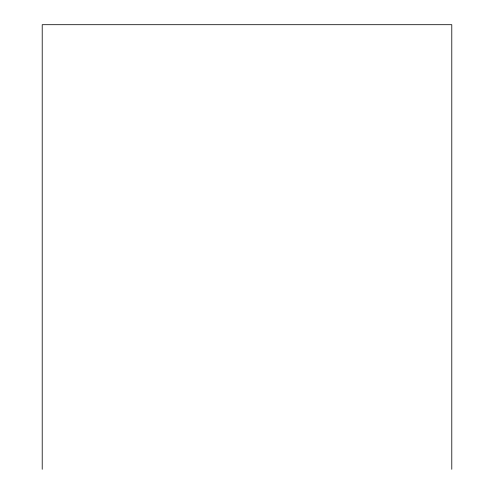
<?xml version="1.0" encoding="UTF-8"?>
<svg xmlns="http://www.w3.org/2000/svg" width="494" height="494" viewBox="0 0 494 494"><rect width="100%" height="100%" fill="white"/><g stroke="black" fill="none" stroke-linecap="round" stroke-linejoin="round"><path stroke-width="0.74" d="M451.788 469.3L451.788 24.7L42.212 24.7L42.212 469.3"/></g></svg>
